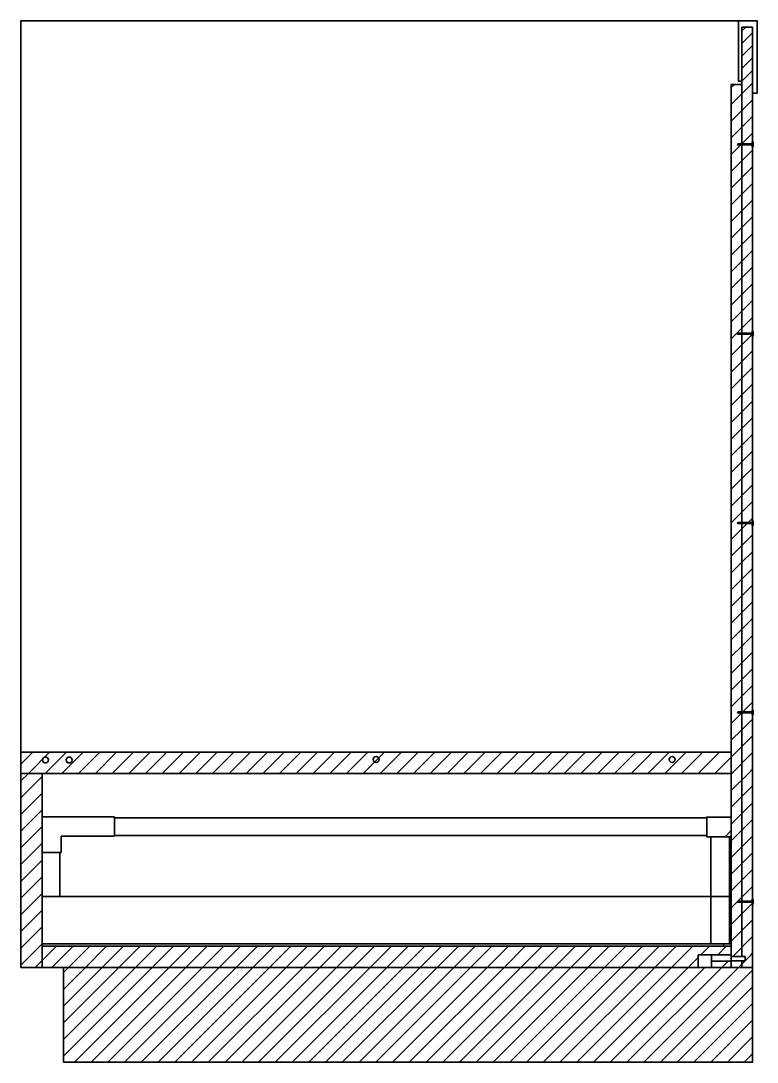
# Model space of a CAD drawing. Header units: inches. Extents: x -604 to 886, y -153 to 560.
# Drawn here: x 406.1 to 468.3, y 33.1 to 121.1 of the extents above; entities that cross this region are included whole.
import ezdxf

# ---------------------------------------------------------------- set-up
doc = ezdxf.new("R2010")
doc.units = ezdxf.units.IN
doc.header["$MEASUREMENT"] = 0
doc.layers.add('A-SECT-MCUT', color=255, linetype='Continuous', lineweight=35)
doc.layers.add('A-SECT-MCUT1', color=7, linetype='Continuous', lineweight=35)
doc.layers.add('SEZIONE', color=252, linetype='Continuous')

msp = doc.modelspace()

# ---------------------------------------------------------------- hatches: boundary and pattern name
at = {"layer": 'SEZIONE', "linetype": 'Continuous'}
h = msp.add_hatch(dxfattribs=at)
h.set_pattern_fill('ANSI31', color=256, scale=6)
h.paths.add_polyline_path([(467.94, 120.523), (467.04, 120.523), (467.04, 115.682), (467.94, 115.682)])
h = msp.add_hatch(dxfattribs=at)
h.set_pattern_fill('ANSI31', color=256, scale=8)
h.paths.add_polyline_path([(467.04, 115.682), (466.14, 115.682), (466.14, 59.263), (467.04, 59.263)])
h = msp.add_hatch(dxfattribs=at)
h.set_pattern_fill('ANSI31', color=256, scale=8)
h.paths.add_polyline_path([(467.94, 115.682), (467.04, 115.682), (467.04, 59.263), (467.94, 59.263)])
at = {"layer": 'SEZIONE'}
h = msp.add_hatch(dxfattribs=at)
h.set_pattern_fill('ANSI31', color=256, scale=8)
h.paths.add_polyline_path([(467.94, 59.263), (406.14, 59.263), (406.14, 57.463), (407.94, 57.463), (467.94, 57.463)])
h = msp.add_hatch(dxfattribs=at)
h.set_pattern_fill('ANSI31', color=256, scale=8)
h.paths.add_polyline_path([(407.94, 57.463), (406.14, 57.463), (406.14, 41.063), (407.94, 41.063)])
at = {"layer": 'SEZIONE', "linetype": 'Continuous'}
h = msp.add_hatch(dxfattribs=at)
h.set_pattern_fill('ANSI31', color=256, scale=8)
h.paths.add_polyline_path([(467.94, 57.463), (466.14, 57.463), (466.14, 42.105), (467.94, 42.105)])
at = {"layer": 'SEZIONE'}
h = msp.add_hatch(dxfattribs=at)
h.set_pattern_fill('ANSI31', color=256, scale=20)
h.set_pattern_definition([(45, (-151.869, -3.2185), (-1.767767, 1.767767), [])])
h.paths.add_polyline_path([(466.14, 53.771), (464.067, 53.771), (464.067, 52.115), (466.14, 52.115)])
h = msp.add_hatch(dxfattribs=at)
h.set_pattern_fill('ANSI31', color=256, scale=8)
h.paths.add_polyline_path([(463.343, 42.139), (464.463, 42.139), (466.14, 42.139), (466.14, 42.863), (407.94, 42.863), (407.94, 41.063), (463.343, 41.063)])
at = {"layer": 'SEZIONE', "linetype": 'Continuous'}
h = msp.add_hatch(dxfattribs=at)
h.set_pattern_fill('ANSI31', color=256, scale=8)
h.paths.add_polyline_path([(466.14, 41.596), (464.463, 41.596), (464.463, 41.063), (466.14, 41.063)])
h = msp.add_hatch(dxfattribs=at)
h.set_pattern_fill('ANSI31', color=256, scale=8)
h.paths.add_polyline_path([(467.94, 42.105), (466.14, 42.105), (466.14, 42.002), (467.313, 42.002), (467.313, 41.631), (466.14, 41.631), (466.14, 41.063), (467.94, 41.063)])
at = {"layer": 'SEZIONE'}
h = msp.add_hatch(dxfattribs=at)
h.set_pattern_fill('ANSI31', color=256, scale=8)
h.paths.add_polyline_path([(467.94, 41.063), (409.74, 41.063), (409.74, 33.063), (467.94, 33.063)])

# ---------------------------------------------------------------- linework, layer by layer
at = {"layer": 'A-SECT-MCUT', "linetype": 'Continuous'}
for p, q in [((466.14, 121.063), (466.74, 121.063)), ((467.04, 120.523), (467.04, 110.673)), ((466.14, 115.682), (467.04, 115.682)), ((467.04, 110.573), (467.04, 94.673)), ((467.04, 94.573), (467.04, 78.673)), ((467.04, 78.573), (467.04, 62.673)), ((467.04, 62.573), (467.04, 46.673)), ((466.14, 59.263), (466.14, 57.463)), ((467.04, 46.573), (467.04, 42.002)), ((467.04, 41.631), (467.04, 41.063))]:
    msp.add_line(p, q, dxfattribs=at)
at = {"layer": 'A-SECT-MCUT'}
for p, q in [((466.14, 115.682), (466.14, 59.263)), ((466.69, 110.673), (466.64, 110.623)), ((466.69, 110.573), (466.64, 110.623)), ((467.89, 110.673), (466.69, 110.673)), ((466.69, 110.573), (466.69, 110.673)), ((467.89, 110.573), (466.69, 110.573)), ((467.71, 110.573), (467.71, 110.673)), ((467.73, 110.573), (467.73, 110.673)), ((467.75, 110.573), (467.75, 110.673)), ((467.77, 110.573), (467.77, 110.673)), ((467.79, 110.573), (467.79, 110.673)), ((467.81, 110.573), (467.81, 110.673)), ((467.83, 110.573), (467.83, 110.673)), ((467.85, 110.573), (467.85, 110.673)), ((467.87, 110.573), (467.87, 110.673)), ((466.69, 94.673), (466.64, 94.623)), ((466.69, 94.573), (466.64, 94.623)), ((467.89, 94.673), (466.69, 94.673)), ((466.69, 94.573), (466.69, 94.673)), ((467.89, 94.573), (466.69, 94.573)), ((467.71, 94.573), (467.71, 94.673)), ((467.73, 94.573), (467.73, 94.673)), ((467.75, 94.573), (467.75, 94.673)), ((467.77, 94.573), (467.77, 94.673)), ((467.79, 94.573), (467.79, 94.673)), ((467.81, 94.573), (467.81, 94.673)), ((467.83, 94.573), (467.83, 94.673)), ((467.85, 94.573), (467.85, 94.673)), ((467.87, 94.573), (467.87, 94.673)), ((466.69, 78.673), (466.64, 78.623)), ((466.69, 78.573), (466.64, 78.623)), ((467.89, 78.673), (466.69, 78.673)), ((466.69, 78.573), (466.69, 78.673)), ((467.89, 78.573), (466.69, 78.573)), ((467.71, 78.573), (467.71, 78.673)), ((467.73, 78.573), (467.73, 78.673)), ((467.75, 78.573), (467.75, 78.673)), ((467.77, 78.573), (467.77, 78.673)), ((467.79, 78.573), (467.79, 78.673)), ((467.81, 78.573), (467.81, 78.673)), ((467.83, 78.573), (467.83, 78.673)), ((467.85, 78.573), (467.85, 78.673)), ((467.87, 78.573), (467.87, 78.673)), ((466.69, 62.673), (466.64, 62.623)), ((466.69, 62.573), (466.64, 62.623)), ((467.89, 62.673), (466.69, 62.673)), ((466.69, 62.573), (466.69, 62.673)), ((467.89, 62.573), (466.69, 62.573)), ((467.71, 62.573), (467.71, 62.673)), ((467.73, 62.573), (467.73, 62.673)), ((467.75, 62.573), (467.75, 62.673)), ((467.77, 62.573), (467.77, 62.673)), ((467.79, 62.573), (467.79, 62.673)), ((467.81, 62.573), (467.81, 62.673)), ((467.83, 62.573), (467.83, 62.673)), ((467.85, 62.573), (467.85, 62.673)), ((467.87, 62.573), (467.87, 62.673)), ((406.14, 59.263), (466.14, 59.263)), ((406.14, 57.463), (466.14, 57.463)), ((406.14, 57.463), (407.94, 57.463)), ((407.94, 57.463), (407.94, 41.063)), ((466.14, 57.463), (466.14, 41.063)), ((414.04, 53.8), (407.94, 53.8)), ((414.04, 52.15), (414.04, 53.8)), ((409.54, 50.792), (409.54, 52.15)), ((409.54, 52.15), (414.04, 52.15)), ((465.995, 52.115), (464.395, 52.115)), ((464.395, 52.115), (464.395, 47.063)), ((465.995, 52.115), (465.995, 43.063)), ((407.94, 50.792), (409.44, 50.792)), ((409.44, 50.792), (409.54, 50.792)), ((407.94, 47.063), (465.995, 47.063)), ((464.395, 47.063), (464.395, 43.063)), ((466.69, 46.673), (466.64, 46.623)), ((467.89, 46.673), (466.69, 46.673)), ((466.69, 46.573), (466.69, 46.673)), ((467.71, 46.573), (467.71, 46.673)), ((467.73, 46.573), (467.73, 46.673)), ((467.75, 46.573), (467.75, 46.673)), ((467.77, 46.573), (467.77, 46.673)), ((467.79, 46.573), (467.79, 46.673)), ((467.81, 46.573), (467.81, 46.673)), ((467.83, 46.573), (467.83, 46.673)), ((467.85, 46.573), (467.85, 46.673)), ((467.87, 46.573), (467.87, 46.673)), ((466.69, 46.573), (466.64, 46.623)), ((467.89, 46.573), (466.69, 46.573)), ((465.995, 43.444), (466.14, 43.444)), ((407.94, 43.063), (466.14, 43.063)), ((407.94, 42.863), (466.14, 42.863)), ((465.492, 43.063), (465.492, 42.863)), ((463.343, 41.564), (463.343, 42.139)), ((463.343, 42.139), (463.343, 41.063)), ((464.463, 42.139), (463.343, 42.139)), ((463.343, 41.564), (463.343, 42.139)), ((463.343, 42.139), (463.343, 41.063)), ((463.343, 42.139), (464.463, 42.139)), ((464.463, 41.063), (464.463, 42.139)), ((464.463, 42.139), (466.14, 42.139)), ((464.463, 41.596), (466.14, 41.596)), ((464.463, 41.063), (464.463, 41.596)), ((464.463, 41.596), (466.14, 41.596)), ((466.14, 41.585), (466.14, 42.043)), ((466.14, 42.002), (467.313, 42.002)), ((467.313, 41.631), (466.14, 41.631)), ((467.313, 42.002), (467.313, 41.631)), ((467.313, 41.707), (467.313, 41.921)), ((406.14, 41.063), (467.94, 41.063)), ((409.74, 33.063), (409.74, 41.063)), ((463.343, 41.063), (463.343, 41.139)), ((463.343, 41.063), (463.343, 41.139)), ((464.463, 41.063), (463.343, 41.063))]:
    msp.add_line(p, q, dxfattribs=at)
for points in [[(466.74, 121.063), (406.14, 121.063), (406.14, 41.063)], [(467.94, 110.823), (467.94, 120.523)], [(467.94, 94.823), (467.94, 110.423)], [(467.94, 78.823), (467.94, 94.423)], [(467.94, 62.823), (467.94, 78.423)], [(467.94, 46.823), (467.94, 62.423)], [(407.94, 53.715), (407.94, 52.215)], [(409.44, 50.792), (409.44, 47.063), (407.94, 47.063), (407.94, 53.715)], [(464.067, 53.715), (414.04, 53.715)], [(466.14, 52.215), (466.14, 53.715)], [(414.04, 52.215), (464.067, 52.215)], [(409.74, 33.063), (467.94, 33.063), (467.94, 46.423)]]:
    msp.add_lwpolyline(points, dxfattribs=at)
for points in [[(467.99, 110.823), (467.89, 110.823), (467.89, 110.423), (467.99, 110.423)], [(467.99, 94.823), (467.89, 94.823), (467.89, 94.423), (467.99, 94.423)], [(467.99, 78.823), (467.89, 78.823), (467.89, 78.423), (467.99, 78.423)], [(467.99, 62.823), (467.89, 62.823), (467.89, 62.423), (467.99, 62.423)], [(466.14, 53.771), (464.067, 53.771), (464.067, 52.115), (466.14, 52.115)], [(467.99, 46.823), (467.89, 46.823), (467.89, 46.423), (467.99, 46.423)]]:
    msp.add_lwpolyline(points, close=True, dxfattribs=at)
for centre in [(408.217, 58.601), (408.217, 58.601), (410.217, 58.601), (436.14, 58.638), (436.14, 58.638), (461.14, 58.638), (461.14, 58.638)]:
    msp.add_circle(centre, 0.25, dxfattribs=at)
at = {"layer": 'A-SECT-MCUT1'}
for points in [[(467.04, 120.523), (467.04, 115.954), (466.74, 115.954), (466.74, 121.063), (467.04, 121.063)], [(467.04, 121.063), (467.94, 121.063)], [(467.94, 121.063), (468.321, 121.063), (468.321, 114.939), (467.94, 114.939), (467.94, 120.523)], [(467.94, 120.523), (467.04, 120.523)]]:
    msp.add_lwpolyline(points, dxfattribs=at)

doc.saveas('drawing.dxf')
